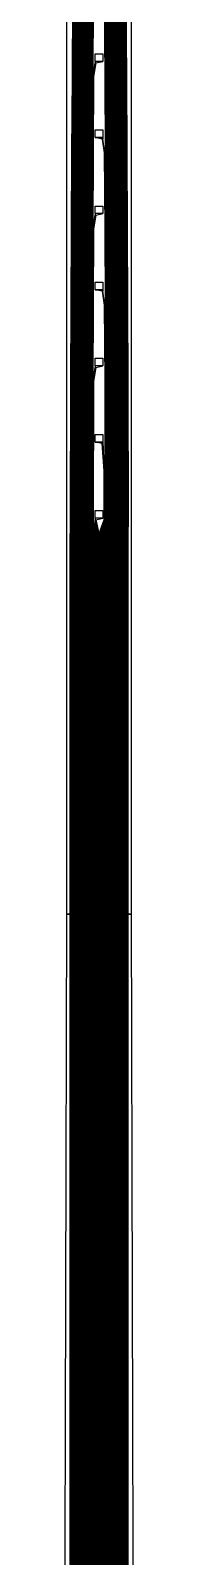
# Model space of a CAD drawing. Header units: inches. Extents: x 115980 to 170179, y 57000 to 74333.
# Drawn here: x 126826 to 126916, y 63227 to 65231 of the extents above; entities that cross this region are included whole.
import ezdxf

# ---------------------------------------------------------------- set-up
doc = ezdxf.new("R2010")
doc.units = ezdxf.units.IN
doc.header["$MEASUREMENT"] = 0
for name, color, linetype in [('metal', 221, 'Continuous'), ('nitride window', 40, 'Continuous'), ('profile', 140, 'Continuous')]:
    doc.layers.add(name, color=color, linetype=linetype)

msp = doc.modelspace()

# ---------------------------------------------------------------- linework, layer by layer
at = {"layer": 'metal'}
for points in [[(126879.2, 65370.5), (126878.7, 65470.6), (126876.2, 65488.6), (126875.2, 65488.6), (126878.2, 65470.5), (126878.7, 65370.5), (126879.2, 65270.6), (126879.7, 65170.5), (126880.2, 65070.6), (126880.7, 64970.5), (126881.2, 64870.6), (126881.7, 64770.5), (126882.2, 64587.6), (126876.3, 64570.5), (126876.9, 64570.5), (126882.7, 64587.6), (126882.2, 64770.5), (126881.7, 64870.6), (126881.2, 64970.5), (126880.7, 65070.6), (126880.2, 65170.5), (126879.7, 65270.6), (126879.2, 65370.5)], [(126863.2, 65270.5), (126863.7, 65370.6), (126866.2, 65388.6), (126867.2, 65388.6), (126864.2, 65370.5), (126863.7, 65270.5), (126863.2, 65170.6), (126862.7, 65070.5), (126862.2, 64970.6), (126861.7, 64870.5), (126861.2, 64770.6), (126860.7, 64587.5), (126866.1, 64570.5), (126865.5, 64570.5), (126860.2, 64587.5), (126860.7, 64770.6), (126861.2, 64870.5), (126861.7, 64970.6), (126862.2, 65070.5), (126862.7, 65170.6), (126863.2, 65270.5)], [(126879.2, 65170.5), (126878.7, 65270.6), (126876.2, 65288.6), (126875.2, 65288.6), (126878.2, 65270.5), (126878.7, 65170.5), (126879.2, 65070.6), (126879.7, 64970.5), (126880.2, 64870.6), (126880.7, 64770.5), (126881.2, 64587.6), (126875.1, 64570.5), (126875.7, 64570.5), (126881.7, 64587.6), (126881.2, 64770.5), (126880.7, 64870.6), (126880.2, 64970.5), (126879.7, 65070.6), (126879.2, 65170.5)], [(126863.2, 65070.5), (126863.7, 65170.6), (126866.2, 65188.6), (126867.2, 65188.6), (126864.2, 65170.5), (126863.7, 65070.5), (126863.2, 64970.6), (126862.7, 64870.5), (126862.2, 64770.6), (126861.7, 64587.5), (126867.3, 64570.5), (126866.7, 64570.5), (126861.2, 64587.5), (126861.7, 64770.6), (126862.2, 64870.5), (126862.7, 64970.6), (126863.2, 65070.5)], [(126866.2, 65200.6), (126876.2, 65200.6), (126876.2, 65190.6), (126866.2, 65190.6)], [(126876.2, 65190.6), (126866.2, 65190.6), (126866.2, 65188.6), (126867.2, 65188.6)], [(126866.2, 65100.6), (126876.2, 65100.6), (126876.2, 65090.6), (126866.2, 65090.6)], [(126876.2, 65088.6), (126875.2, 65088.6), (126866.2, 65090.6), (126876.2, 65090.6)], [(126879.2, 64970.5), (126878.7, 65070.6), (126876.2, 65088.6), (126875.2, 65088.6), (126878.2, 65070.5), (126878.7, 64970.5), (126879.2, 64870.6), (126879.7, 64770.5), (126880.2, 64587.6), (126873.9, 64570.5), (126874.5, 64570.5), (126880.7, 64587.6), (126880.2, 64770.5), (126879.7, 64870.6), (126879.2, 64970.5)], [(126863.2, 64870.5), (126863.7, 64970.6), (126866.2, 64988.6), (126867.2, 64988.6), (126864.2, 64970.5), (126863.7, 64870.5), (126863.2, 64770.6), (126862.7, 64587.5), (126868.5, 64570.5), (126867.9, 64570.5), (126862.2, 64587.5), (126862.7, 64770.6), (126863.2, 64870.5)], [(126866.2, 65000.6), (126876.2, 65000.6), (126876.2, 64990.6), (126866.2, 64990.6)], [(126866.2, 64988.6), (126867.2, 64988.6), (126876.2, 64990.6), (126866.2, 64990.6)], [(126866.2, 64900.6), (126876.2, 64900.6), (126876.2, 64890.6), (126866.2, 64890.6)], [(126876.2, 64888.6), (126875.2, 64888.6), (126866.2, 64890.6), (126876.2, 64890.6)], [(126879.2, 64770.5), (126878.7, 64870.6), (126876.2, 64888.6), (126875.2, 64888.6), (126878.2, 64870.5), (126878.7, 64770.5), (126879.2, 64587.6), (126872.7, 64570.5), (126873.3, 64570.5), (126879.7, 64587.6), (126879.2, 64770.5)], [(126863.2, 64587.5), (126863.7, 64770.6), (126866.2, 64788.6), (126867.2, 64788.6), (126864.2, 64770.5), (126863.7, 64587.5), (126869.7, 64570.5), (126869.1, 64570.5), (126863.2, 64587.5)], [(126866.2, 64800.6), (126876.2, 64800.6), (126876.2, 64790.6), (126866.2, 64790.6)], [(126866.2, 64788.6), (126867.2, 64788.6), (126876.2, 64790.6), (126866.2, 64790.6)], [(126866.2, 64700.6), (126876.2, 64700.6), (126876.2, 64690.6), (126866.2, 64690.6)], [(126876.2, 64688.6), (126875.2, 64688.6), (126866.2, 64690.6), (126876.2, 64690.6)], [(126875.2, 64688.6), (126876.2, 64688.6), (126878.7, 64653.1), (126878.7, 64588.1), (126872.1, 64570.5), (126871.5, 64570.5), (126878.2, 64588.6), (126878.2, 64652.6)], [(126866.2, 64600.6), (126876.2, 64600.6), (126876.2, 64590.6), (126866.2, 64590.6)], [(126866.2, 64588.6), (126867.2, 64588.6), (126876.2, 64590.6), (126866.2, 64590.6)], [(126870.3, 64570.5), (126866.2, 64588.6), (126867.2, 64588.6), (126870.9, 64570.5)], [(126833.1, 64570.5), (126833.7, 64570.5), (126833.7, 60930.7), (126833.1, 60930.7)], [(126834.3, 64570.5), (126834.9, 64570.5), (126834.9, 60930.7), (126834.3, 60930.7)], [(126835.5, 64570.5), (126836.1, 64570.5), (126836.1, 60930.7), (126835.5, 60930.7)], [(126836.7, 64570.5), (126837.3, 64570.5), (126837.3, 60930.7), (126836.7, 60930.7)], [(126837.9, 64570.5), (126838.5, 64570.5), (126838.5, 60930.7), (126837.9, 60930.7)], [(126839.1, 64570.5), (126839.7, 64570.5), (126839.7, 60930.7), (126839.1, 60930.7)], [(126840.3, 64570.5), (126840.9, 64570.5), (126840.9, 60930.7), (126840.3, 60930.7)], [(126841.5, 64570.5), (126842.1, 64570.5), (126842.1, 60930.7), (126841.5, 60930.7)], [(126842.7, 64570.5), (126843.3, 64570.5), (126843.3, 60930.7), (126842.7, 60930.7)], [(126843.9, 64570.5), (126844.5, 64570.5), (126844.5, 60930.7), (126843.9, 60930.7)], [(126845.1, 64570.5), (126845.7, 64570.5), (126845.7, 60930.7), (126845.1, 60930.7)], [(126846.3, 64570.5), (126846.9, 64570.5), (126846.9, 60930.7), (126846.3, 60930.7)], [(126847.5, 64570.5), (126848.1, 64570.5), (126848.1, 60930.7), (126847.5, 60930.7)], [(126848.7, 64570.5), (126849.3, 64570.5), (126849.3, 60930.7), (126848.7, 60930.7)], [(126849.9, 64570.5), (126850.5, 64570.5), (126850.5, 60930.7), (126849.9, 60930.7)], [(126851.1, 64570.5), (126851.7, 64570.5), (126851.7, 60930.7), (126851.1, 60930.7)], [(126852.3, 64570.5), (126852.9, 64570.5), (126852.9, 60930.7), (126852.3, 60930.7)], [(126853.5, 64570.5), (126854.1, 64570.5), (126854.1, 60930.7), (126853.5, 60930.7)], [(126854.7, 64570.5), (126855.3, 64570.5), (126855.3, 60930.7), (126854.7, 60930.7)], [(126855.9, 64570.5), (126856.5, 64570.5), (126856.5, 60930.7), (126855.9, 60930.7)], [(126857.1, 64570.5), (126857.7, 64570.5), (126857.7, 60930.7), (126857.1, 60930.7)], [(126858.3, 64570.5), (126858.9, 64570.5), (126858.9, 60930.7), (126858.3, 60930.7)], [(126859.5, 64570.5), (126860.1, 64570.5), (126860.1, 60930.7), (126859.5, 60930.7)], [(126860.7, 64570.5), (126861.3, 64570.5), (126861.3, 60930.7), (126860.7, 60930.7)], [(126861.9, 64570.5), (126862.5, 64570.5), (126862.5, 60930.7), (126861.9, 60930.7)], [(126863.1, 64570.5), (126863.7, 64570.5), (126863.7, 60930.7), (126863.1, 60930.7)], [(126864.3, 64570.5), (126864.9, 64570.5), (126864.9, 60930.7), (126864.3, 60930.7)], [(126865.5, 64570.5), (126866.1, 64570.5), (126866.1, 60930.7), (126865.5, 60930.7)], [(126866.7, 64570.5), (126867.3, 64570.5), (126867.3, 60930.7), (126866.7, 60930.7)], [(126867.9, 64570.5), (126868.5, 64570.5), (126868.5, 60930.7), (126867.9, 60930.7)], [(126869.1, 64570.5), (126869.7, 64570.5), (126869.7, 60930.7), (126869.1, 60930.7)], [(126870.3, 64570.5), (126870.9, 64570.5), (126870.9, 60930.7), (126870.3, 60930.7)], [(126871.5, 64570.5), (126872.1, 64570.5), (126872.1, 60930.7), (126871.5, 60930.7)], [(126872.7, 64570.5), (126873.3, 64570.5), (126873.3, 60930.7), (126872.7, 60930.7)], [(126873.9, 64570.5), (126874.5, 64570.5), (126874.5, 60930.7), (126873.9, 60930.7)], [(126875.1, 64570.5), (126875.7, 64570.5), (126875.7, 60930.7), (126875.1, 60930.7)], [(126876.3, 64570.5), (126876.9, 64570.5), (126876.9, 60930.7), (126876.3, 60930.7)], [(126877.5, 64570.5), (126878.1, 64570.5), (126878.1, 60930.7), (126877.5, 60930.7)], [(126878.7, 64570.5), (126879.3, 64570.5), (126879.3, 60930.7), (126878.7, 60930.7)], [(126879.9, 64570.5), (126880.5, 64570.5), (126880.5, 60930.7), (126879.9, 60930.7)], [(126881.1, 64570.5), (126881.7, 64570.5), (126881.7, 60930.7), (126881.1, 60930.7)], [(126882.3, 64570.5), (126882.9, 64570.5), (126882.9, 60930.7), (126882.3, 60930.7)], [(126883.5, 64570.5), (126884.1, 64570.5), (126884.1, 60930.7), (126883.5, 60930.7)], [(126884.7, 64570.5), (126885.3, 64570.5), (126885.3, 60930.7), (126884.7, 60930.7)], [(126885.9, 64570.5), (126886.5, 64570.5), (126886.5, 60930.7), (126885.9, 60930.7)], [(126887.1, 64570.5), (126887.7, 64570.5), (126887.7, 60930.7), (126887.1, 60930.7)], [(126888.3, 64570.5), (126888.9, 64570.5), (126888.9, 60930.7), (126888.3, 60930.7)], [(126889.5, 64570.5), (126890.1, 64570.5), (126890.1, 60930.7), (126889.5, 60930.7)], [(126890.7, 64570.5), (126891.3, 64570.5), (126891.3, 60930.7), (126890.7, 60930.7)], [(126891.9, 64570.5), (126892.5, 64570.5), (126892.5, 60930.7), (126891.9, 60930.7)], [(126893.1, 64570.5), (126893.7, 64570.5), (126893.7, 60930.7), (126893.1, 60930.7)], [(126894.3, 64570.5), (126894.9, 64570.5), (126894.9, 60930.7), (126894.3, 60930.7)], [(126895.5, 64570.5), (126896.1, 64570.5), (126896.1, 60930.7), (126895.5, 60930.7)], [(126896.7, 64570.5), (126897.3, 64570.5), (126897.3, 60930.7), (126896.7, 60930.7)], [(126897.9, 64570.5), (126898.5, 64570.5), (126898.5, 60930.7), (126897.9, 60930.7)], [(126899.1, 64570.5), (126899.7, 64570.5), (126899.7, 60930.7), (126899.1, 60930.7)], [(126900.3, 64570.5), (126900.9, 64570.5), (126900.9, 60930.7), (126900.3, 60930.7)], [(126901.5, 64570.5), (126902.1, 64570.5), (126902.1, 60930.7), (126901.5, 60930.7)], [(126902.7, 64570.5), (126903.3, 64570.5), (126903.3, 60930.7), (126902.7, 60930.7)], [(126903.9, 64570.5), (126904.5, 64570.5), (126904.5, 60930.7), (126903.9, 60930.7)], [(126905.1, 64570.5), (126905.7, 64570.5), (126905.7, 60930.7), (126905.1, 60930.7)], [(126906.3, 64570.5), (126906.9, 64570.5), (126906.9, 60930.7), (126906.3, 60930.7)], [(126907.5, 64570.5), (126908.1, 64570.5), (126908.1, 60930.7), (126907.5, 60930.7)], [(126908.7, 64570.5), (126909.3, 64570.5), (126909.3, 60930.7), (126908.7, 60930.7)]]:
    msp.add_lwpolyline(points, close=True, dxfattribs=at)
for points in [[(126836.2, 65270.5), (126835.7, 65170.6), (126835.2, 65070.5), (126834.7, 64970.6), (126834.2, 64870.5), (126833.7, 64770.6), (126833.2, 64587.5), (126833.1, 64570.5), (126833.7, 64570.5), (126833.7, 64587.5), (126834.2, 64770.6), (126834.7, 64870.5), (126835.2, 64970.6), (126835.7, 65070.5), (126836.2, 65170.6), (126836.7, 65270.5)], [(126837.2, 65270.5), (126836.7, 65170.6), (126836.2, 65070.5), (126835.7, 64970.6), (126835.2, 64870.5), (126834.7, 64770.6), (126834.2, 64587.5), (126834.3, 64570.5), (126834.9, 64570.5), (126834.7, 64587.5), (126835.2, 64770.6), (126835.7, 64870.5), (126836.2, 64970.6), (126836.7, 65070.5), (126837.2, 65170.6), (126837.7, 65270.5)], [(126838.2, 65270.5), (126837.7, 65170.6), (126837.2, 65070.5), (126836.7, 64970.6), (126836.2, 64870.5), (126835.7, 64770.6), (126835.2, 64587.5), (126835.5, 64570.5), (126836.1, 64570.5), (126835.7, 64587.5), (126836.2, 64770.6), (126836.7, 64870.5), (126837.2, 64970.6), (126837.7, 65070.5), (126838.2, 65170.6), (126838.7, 65270.5)], [(126839.7, 65270.5), (126839.2, 65170.6), (126838.7, 65070.5), (126838.2, 64970.6), (126837.7, 64870.5), (126837.2, 64770.6), (126836.7, 64587.5), (126837.3, 64570.5), (126836.7, 64570.5), (126836.2, 64587.5), (126836.7, 64770.6), (126837.2, 64870.5), (126837.7, 64970.6), (126838.2, 65070.5), (126838.7, 65170.6), (126839.2, 65270.5)], [(126840.7, 65270.5), (126840.2, 65170.6), (126839.7, 65070.5), (126839.2, 64970.6), (126838.7, 64870.5), (126838.2, 64770.6), (126837.7, 64587.5), (126838.5, 64570.5), (126837.9, 64570.5), (126837.2, 64587.5), (126837.7, 64770.6), (126838.2, 64870.5), (126838.7, 64970.6), (126839.2, 65070.5), (126839.7, 65170.6), (126840.2, 65270.5)], [(126841.7, 65270.5), (126841.2, 65170.6), (126840.7, 65070.5), (126840.2, 64970.6), (126839.7, 64870.5), (126839.2, 64770.6), (126838.7, 64587.5), (126839.7, 64570.5), (126839.1, 64570.5), (126838.2, 64587.5), (126838.7, 64770.6), (126839.2, 64870.5), (126839.7, 64970.6), (126840.2, 65070.5), (126840.7, 65170.6), (126841.2, 65270.5)], [(126842.7, 65270.5), (126842.2, 65170.6), (126841.7, 65070.5), (126841.2, 64970.6), (126840.7, 64870.5), (126840.2, 64770.6), (126839.7, 64587.5), (126840.9, 64570.5), (126840.3, 64570.5), (126839.2, 64587.5), (126839.7, 64770.6), (126840.2, 64870.5), (126840.7, 64970.6), (126841.2, 65070.5), (126841.7, 65170.6), (126842.2, 65270.5)], [(126843.7, 65270.5), (126843.2, 65170.6), (126842.7, 65070.5), (126842.2, 64970.6), (126841.7, 64870.5), (126841.2, 64770.6), (126840.7, 64587.5), (126842.1, 64570.5), (126841.5, 64570.5), (126840.2, 64587.5), (126840.7, 64770.6), (126841.2, 64870.5), (126841.7, 64970.6), (126842.2, 65070.5), (126842.7, 65170.6), (126843.2, 65270.5)], [(126844.7, 65270.5), (126844.2, 65170.6), (126843.7, 65070.5), (126843.2, 64970.6), (126842.7, 64870.5), (126842.2, 64770.6), (126841.7, 64587.5), (126843.3, 64570.5), (126842.7, 64570.5), (126841.2, 64587.5), (126841.7, 64770.6), (126842.2, 64870.5), (126842.7, 64970.6), (126843.2, 65070.5), (126843.7, 65170.6), (126844.2, 65270.5)], [(126845.7, 65270.5), (126845.2, 65170.6), (126844.7, 65070.5), (126844.2, 64970.6), (126843.7, 64870.5), (126843.2, 64770.6), (126842.7, 64587.5), (126844.5, 64570.5), (126843.9, 64570.5), (126842.2, 64587.5), (126842.7, 64770.6), (126843.2, 64870.5), (126843.7, 64970.6), (126844.2, 65070.5), (126844.7, 65170.6), (126845.2, 65270.5)], [(126846.7, 65270.5), (126846.2, 65170.6), (126845.7, 65070.5), (126845.2, 64970.6), (126844.7, 64870.5), (126844.2, 64770.6), (126843.7, 64587.5), (126845.7, 64570.5), (126845.1, 64570.5), (126843.2, 64587.5), (126843.7, 64770.6), (126844.2, 64870.5), (126844.7, 64970.6), (126845.2, 65070.5), (126845.7, 65170.6), (126846.2, 65270.5)], [(126847.7, 65270.5), (126847.2, 65170.6), (126846.7, 65070.5), (126846.2, 64970.6), (126845.7, 64870.5), (126845.2, 64770.6), (126844.7, 64587.5), (126846.9, 64570.5), (126846.3, 64570.5), (126844.2, 64587.5), (126844.7, 64770.6), (126845.2, 64870.5), (126845.7, 64970.6), (126846.2, 65070.5), (126846.7, 65170.6), (126847.2, 65270.5)], [(126848.7, 65270.5), (126848.2, 65170.6), (126847.7, 65070.5), (126847.2, 64970.6), (126846.7, 64870.5), (126846.2, 64770.6), (126845.7, 64587.5), (126848.1, 64570.5), (126847.5, 64570.5), (126845.2, 64587.5), (126845.7, 64770.6), (126846.2, 64870.5), (126846.7, 64970.6), (126847.2, 65070.5), (126847.7, 65170.6), (126848.2, 65270.5)], [(126849.7, 65270.5), (126849.2, 65170.6), (126848.7, 65070.5), (126848.2, 64970.6), (126847.7, 64870.5), (126847.2, 64770.6), (126846.7, 64587.5), (126849.3, 64570.5), (126848.7, 64570.5), (126846.2, 64587.5), (126846.7, 64770.6), (126847.2, 64870.5), (126847.7, 64970.6), (126848.2, 65070.5), (126848.7, 65170.6), (126849.2, 65270.5)], [(126850.7, 65270.5), (126850.2, 65170.6), (126849.7, 65070.5), (126849.2, 64970.6), (126848.7, 64870.5), (126848.2, 64770.6), (126847.7, 64587.5), (126850.5, 64570.5), (126849.9, 64570.5), (126847.2, 64587.5), (126847.7, 64770.6), (126848.2, 64870.5), (126848.7, 64970.6), (126849.2, 65070.5), (126849.7, 65170.6), (126850.2, 65270.5)], [(126851.7, 65270.5), (126851.2, 65170.6), (126850.7, 65070.5), (126850.2, 64970.6), (126849.7, 64870.5), (126849.2, 64770.6), (126848.7, 64587.5), (126851.7, 64570.5), (126851.1, 64570.5), (126848.2, 64587.5), (126848.7, 64770.6), (126849.2, 64870.5), (126849.7, 64970.6), (126850.2, 65070.5), (126850.7, 65170.6), (126851.2, 65270.5)], [(126852.7, 65270.5), (126852.2, 65170.6), (126851.7, 65070.5), (126851.2, 64970.6), (126850.7, 64870.5), (126850.2, 64770.6), (126849.7, 64587.5), (126852.9, 64570.5), (126852.3, 64570.5), (126849.2, 64587.5), (126849.7, 64770.6), (126850.2, 64870.5), (126850.7, 64970.6), (126851.2, 65070.5), (126851.7, 65170.6), (126852.2, 65270.5)], [(126853.7, 65270.5), (126853.2, 65170.6), (126852.7, 65070.5), (126852.2, 64970.6), (126851.7, 64870.5), (126851.2, 64770.6), (126850.7, 64587.5), (126854.1, 64570.5), (126853.5, 64570.5), (126850.2, 64587.5), (126850.7, 64770.6), (126851.2, 64870.5), (126851.7, 64970.6), (126852.2, 65070.5), (126852.7, 65170.6), (126853.2, 65270.5)], [(126854.7, 65270.5), (126854.2, 65170.6), (126853.7, 65070.5), (126853.2, 64970.6), (126852.7, 64870.5), (126852.2, 64770.6), (126851.7, 64587.5), (126855.3, 64570.5), (126854.7, 64570.5), (126851.2, 64587.5), (126851.7, 64770.6), (126852.2, 64870.5), (126852.7, 64970.6), (126853.2, 65070.5), (126853.7, 65170.6), (126854.2, 65270.5)], [(126855.7, 65270.5), (126855.2, 65170.6), (126854.7, 65070.5), (126854.2, 64970.6), (126853.7, 64870.5), (126853.2, 64770.6), (126852.7, 64587.5), (126856.5, 64570.5), (126855.9, 64570.5), (126852.2, 64587.5), (126852.7, 64770.6), (126853.2, 64870.5), (126853.7, 64970.6), (126854.2, 65070.5), (126854.7, 65170.6), (126855.2, 65270.5)], [(126856.7, 65270.5), (126856.2, 65170.6), (126855.7, 65070.5), (126855.2, 64970.6), (126854.7, 64870.5), (126854.2, 64770.6), (126853.7, 64587.5), (126857.7, 64570.5), (126857.1, 64570.5), (126853.2, 64587.5), (126853.7, 64770.6), (126854.2, 64870.5), (126854.7, 64970.6), (126855.2, 65070.5), (126855.7, 65170.6), (126856.2, 65270.5)], [(126857.7, 65270.5), (126857.2, 65170.6), (126856.7, 65070.5), (126856.2, 64970.6), (126855.7, 64870.5), (126855.2, 64770.6), (126854.7, 64587.5), (126858.9, 64570.5), (126858.3, 64570.5), (126854.2, 64587.5), (126854.7, 64770.6), (126855.2, 64870.5), (126855.7, 64970.6), (126856.2, 65070.5), (126856.7, 65170.6), (126857.2, 65270.5)], [(126858.7, 65270.5), (126858.2, 65170.6), (126857.7, 65070.5), (126857.2, 64970.6), (126856.7, 64870.5), (126856.2, 64770.6), (126855.7, 64587.5), (126860.1, 64570.5), (126859.5, 64570.5), (126855.2, 64587.5), (126855.7, 64770.6), (126856.2, 64870.5), (126856.7, 64970.6), (126857.2, 65070.5), (126857.7, 65170.6), (126858.2, 65270.5)], [(126859.7, 65270.5), (126859.2, 65170.6), (126858.7, 65070.5), (126858.2, 64970.6), (126857.7, 64870.5), (126857.2, 64770.6), (126856.7, 64587.5), (126861.3, 64570.5), (126860.7, 64570.5), (126856.2, 64587.5), (126856.7, 64770.6), (126857.2, 64870.5), (126857.7, 64970.6), (126858.2, 65070.5), (126858.7, 65170.6), (126859.2, 65270.5)], [(126860.7, 65270.5), (126860.2, 65170.6), (126859.7, 65070.5), (126859.2, 64970.6), (126858.7, 64870.5), (126858.2, 64770.6), (126857.7, 64587.5), (126862.5, 64570.5), (126861.9, 64570.5), (126857.2, 64587.5), (126857.7, 64770.6), (126858.2, 64870.5), (126858.7, 64970.6), (126859.2, 65070.5), (126859.7, 65170.6), (126860.2, 65270.5)], [(126861.7, 65270.5), (126861.2, 65170.6), (126860.7, 65070.5), (126860.2, 64970.6), (126859.7, 64870.5), (126859.2, 64770.6), (126858.7, 64587.5), (126863.7, 64570.5), (126863.1, 64570.5), (126858.2, 64587.5), (126858.7, 64770.6), (126859.2, 64870.5), (126859.7, 64970.6), (126860.2, 65070.5), (126860.7, 65170.6), (126861.2, 65270.5)], [(126862.7, 65270.5), (126862.2, 65170.6), (126861.7, 65070.5), (126861.2, 64970.6), (126860.7, 64870.5), (126860.2, 64770.6), (126859.7, 64587.5), (126864.9, 64570.5), (126864.3, 64570.5), (126859.2, 64587.5), (126859.7, 64770.6), (126860.2, 64870.5), (126860.7, 64970.6), (126861.2, 65070.5), (126861.7, 65170.6), (126862.2, 65270.5)], [(126880.2, 65270.6), (126880.7, 65170.5), (126881.2, 65070.6), (126881.7, 64970.5), (126882.2, 64870.6), (126882.7, 64770.5), (126883.2, 64587.6), (126877.5, 64570.5), (126878.1, 64570.5), (126883.7, 64587.6), (126883.2, 64770.5), (126882.7, 64870.6), (126882.2, 64970.5), (126881.7, 65070.6), (126881.2, 65170.5), (126880.7, 65270.6)], [(126881.2, 65270.6), (126881.7, 65170.5), (126882.2, 65070.6), (126882.7, 64970.5), (126883.2, 64870.6), (126883.7, 64770.5), (126884.2, 64587.6), (126878.7, 64570.5), (126879.3, 64570.5), (126884.7, 64587.6), (126884.2, 64770.5), (126883.7, 64870.6), (126883.2, 64970.5), (126882.7, 65070.6), (126882.2, 65170.5), (126881.7, 65270.6)], [(126882.2, 65270.6), (126882.7, 65170.5), (126883.2, 65070.6), (126883.7, 64970.5), (126884.2, 64870.6), (126884.7, 64770.5), (126885.2, 64587.6), (126879.9, 64570.5), (126880.5, 64570.5), (126885.7, 64587.6), (126885.2, 64770.5), (126884.7, 64870.6), (126884.2, 64970.5), (126883.7, 65070.6), (126883.2, 65170.5), (126882.7, 65270.6)], [(126883.2, 65270.6), (126883.7, 65170.5), (126884.2, 65070.6), (126884.7, 64970.5), (126885.2, 64870.6), (126885.7, 64770.5), (126886.2, 64587.6), (126881.1, 64570.5), (126881.7, 64570.5), (126886.7, 64587.6), (126886.2, 64770.5), (126885.7, 64870.6), (126885.2, 64970.5), (126884.7, 65070.6), (126884.2, 65170.5), (126883.7, 65270.6)], [(126884.2, 65270.6), (126884.7, 65170.5), (126885.2, 65070.6), (126885.7, 64970.5), (126886.2, 64870.6), (126886.7, 64770.5), (126887.2, 64587.6), (126882.3, 64570.5), (126882.9, 64570.5), (126887.7, 64587.6), (126887.2, 64770.5), (126886.7, 64870.6), (126886.2, 64970.5), (126885.7, 65070.6), (126885.2, 65170.5), (126884.7, 65270.6)], [(126885.2, 65270.6), (126885.7, 65170.5), (126886.2, 65070.6), (126886.7, 64970.5), (126887.2, 64870.6), (126887.7, 64770.5), (126888.2, 64587.6), (126883.5, 64570.5), (126884.1, 64570.5), (126888.7, 64587.6), (126888.2, 64770.5), (126887.7, 64870.6), (126887.2, 64970.5), (126886.7, 65070.6), (126886.2, 65170.5), (126885.7, 65270.6)], [(126886.2, 65270.6), (126886.7, 65170.5), (126887.2, 65070.6), (126887.7, 64970.5), (126888.2, 64870.6), (126888.7, 64770.5), (126889.2, 64587.6), (126884.7, 64570.5), (126885.3, 64570.5), (126889.7, 64587.6), (126889.2, 64770.5), (126888.7, 64870.6), (126888.2, 64970.5), (126887.7, 65070.6), (126887.2, 65170.5), (126886.7, 65270.6)], [(126887.2, 65270.6), (126887.7, 65170.5), (126888.2, 65070.6), (126888.7, 64970.5), (126889.2, 64870.6), (126889.7, 64770.5), (126890.2, 64587.6), (126885.9, 64570.5), (126886.5, 64570.5), (126890.7, 64587.6), (126890.2, 64770.5), (126889.7, 64870.6), (126889.2, 64970.5), (126888.7, 65070.6), (126888.2, 65170.5), (126887.7, 65270.6)], [(126888.2, 65270.6), (126888.7, 65170.5), (126889.2, 65070.6), (126889.7, 64970.5), (126890.2, 64870.6), (126890.7, 64770.5), (126891.2, 64587.6), (126887.1, 64570.5), (126887.7, 64570.5), (126891.7, 64587.6), (126891.2, 64770.5), (126890.7, 64870.6), (126890.2, 64970.5), (126889.7, 65070.6), (126889.2, 65170.5), (126888.7, 65270.6)], [(126889.2, 65270.6), (126889.7, 65170.5), (126890.2, 65070.6), (126890.7, 64970.5), (126891.2, 64870.6), (126891.7, 64770.5), (126892.2, 64587.6), (126888.3, 64570.5), (126888.9, 64570.5), (126892.7, 64587.6), (126892.2, 64770.5), (126891.7, 64870.6), (126891.2, 64970.5), (126890.7, 65070.6), (126890.2, 65170.5), (126889.7, 65270.6)], [(126890.2, 65270.6), (126890.7, 65170.5), (126891.2, 65070.6), (126891.7, 64970.5), (126892.2, 64870.6), (126892.7, 64770.5), (126893.2, 64587.6), (126889.5, 64570.5), (126890.1, 64570.5), (126893.7, 64587.6), (126893.2, 64770.5), (126892.7, 64870.6), (126892.2, 64970.5), (126891.7, 65070.6), (126891.2, 65170.5), (126890.7, 65270.6)], [(126891.2, 65270.6), (126891.7, 65170.5), (126892.2, 65070.6), (126892.7, 64970.5), (126893.2, 64870.6), (126893.7, 64770.5), (126894.2, 64587.6), (126890.7, 64570.5), (126891.3, 64570.5), (126894.7, 64587.6), (126894.2, 64770.5), (126893.7, 64870.6), (126893.2, 64970.5), (126892.7, 65070.6), (126892.2, 65170.5), (126891.7, 65270.6)], [(126892.2, 65270.6), (126892.7, 65170.5), (126893.2, 65070.6), (126893.7, 64970.5), (126894.2, 64870.6), (126894.7, 64770.5), (126895.2, 64587.6), (126891.9, 64570.5), (126892.5, 64570.5), (126895.7, 64587.6), (126895.2, 64770.5), (126894.7, 64870.6), (126894.2, 64970.5), (126893.7, 65070.6), (126893.2, 65170.5), (126892.7, 65270.6)], [(126893.2, 65270.6), (126893.7, 65170.5), (126894.2, 65070.6), (126894.7, 64970.5), (126895.2, 64870.6), (126895.7, 64770.5), (126896.2, 64587.6), (126893.1, 64570.5), (126893.7, 64570.5), (126896.7, 64587.6), (126896.2, 64770.5), (126895.7, 64870.6), (126895.2, 64970.5), (126894.7, 65070.6), (126894.2, 65170.5), (126893.7, 65270.6)], [(126894.2, 65270.6), (126894.7, 65170.5), (126895.2, 65070.6), (126895.7, 64970.5), (126896.2, 64870.6), (126896.7, 64770.5), (126897.2, 64587.6), (126894.3, 64570.5), (126894.9, 64570.5), (126897.7, 64587.6), (126897.2, 64770.5), (126896.7, 64870.6), (126896.2, 64970.5), (126895.7, 65070.6), (126895.2, 65170.5), (126894.7, 65270.6)], [(126895.2, 65270.6), (126895.7, 65170.5), (126896.2, 65070.6), (126896.7, 64970.5), (126897.2, 64870.6), (126897.7, 64770.5), (126898.2, 64587.6), (126895.5, 64570.5), (126896.1, 64570.5), (126898.7, 64587.6), (126898.2, 64770.5), (126897.7, 64870.6), (126897.2, 64970.5), (126896.7, 65070.6), (126896.2, 65170.5), (126895.7, 65270.6)], [(126896.2, 65270.6), (126896.7, 65170.5), (126897.2, 65070.6), (126897.7, 64970.5), (126898.2, 64870.6), (126898.7, 64770.5), (126899.2, 64587.6), (126896.7, 64570.5), (126897.3, 64570.5), (126899.7, 64587.6), (126899.2, 64770.5), (126898.7, 64870.6), (126898.2, 64970.5), (126897.7, 65070.6), (126897.2, 65170.5), (126896.7, 65270.6)], [(126897.7, 65270.6), (126898.2, 65170.5), (126898.7, 65070.6), (126899.2, 64970.5), (126899.7, 64870.6), (126900.2, 64770.5), (126900.7, 64587.6), (126898.5, 64570.5), (126897.9, 64570.5), (126900.2, 64587.6), (126899.7, 64770.5), (126899.2, 64870.6), (126898.7, 64970.5), (126898.2, 65070.6), (126897.7, 65170.5), (126897.2, 65270.6)], [(126898.2, 65270.6), (126898.7, 65170.5), (126899.2, 65070.6), (126899.7, 64970.5), (126900.2, 64870.6), (126900.7, 64770.5), (126901.2, 64587.6), (126899.1, 64570.5), (126899.7, 64570.5), (126901.7, 64587.6), (126901.2, 64770.5), (126900.7, 64870.6), (126900.2, 64970.5), (126899.7, 65070.6), (126899.2, 65170.5), (126898.7, 65270.6)], [(126899.7, 65270.6), (126900.2, 65170.5), (126900.7, 65070.6), (126901.2, 64970.5), (126901.7, 64870.6), (126902.2, 64770.5), (126902.7, 64587.6), (126900.9, 64570.5), (126900.3, 64570.5), (126902.2, 64587.6), (126901.7, 64770.5), (126901.2, 64870.6), (126900.7, 64970.5), (126900.2, 65070.6), (126899.7, 65170.5), (126899.2, 65270.6)], [(126900.7, 65270.6), (126901.2, 65170.5), (126901.7, 65070.6), (126902.2, 64970.5), (126902.7, 64870.6), (126903.2, 64770.5), (126903.7, 64587.6), (126902.1, 64570.5), (126901.5, 64570.5), (126903.2, 64587.6), (126902.7, 64770.5), (126902.2, 64870.6), (126901.7, 64970.5), (126901.2, 65070.6), (126900.7, 65170.5), (126900.2, 65270.6)], [(126901.7, 65270.6), (126902.2, 65170.5), (126902.7, 65070.6), (126903.2, 64970.5), (126903.7, 64870.6), (126904.2, 64770.5), (126904.7, 64587.6), (126903.3, 64570.5), (126902.7, 64570.5), (126904.2, 64587.6), (126903.7, 64770.5), (126903.2, 64870.6), (126902.7, 64970.5), (126902.2, 65070.6), (126901.7, 65170.5), (126901.2, 65270.6)], [(126902.7, 65270.6), (126903.2, 65170.5), (126903.7, 65070.6), (126904.2, 64970.5), (126904.7, 64870.6), (126905.2, 64770.5), (126905.7, 64587.6), (126904.5, 64570.5), (126903.9, 64570.5), (126905.2, 64587.6), (126904.7, 64770.5), (126904.2, 64870.6), (126903.7, 64970.5), (126903.2, 65070.6), (126902.7, 65170.5), (126902.2, 65270.6)], [(126903.7, 65270.6), (126904.2, 65170.5), (126904.7, 65070.6), (126905.2, 64970.5), (126905.7, 64870.6), (126906.2, 64770.5), (126906.7, 64587.6), (126905.7, 64570.5), (126905.1, 64570.5), (126906.2, 64587.6), (126905.7, 64770.5), (126905.2, 64870.6), (126904.7, 64970.5), (126904.2, 65070.6), (126903.7, 65170.5), (126903.2, 65270.6)], [(126904.7, 65270.6), (126905.2, 65170.5), (126905.7, 65070.6), (126906.2, 64970.5), (126906.7, 64870.6), (126907.2, 64770.5), (126907.7, 64587.6), (126906.9, 64570.5), (126906.3, 64570.5), (126907.2, 64587.6), (126906.7, 64770.5), (126906.2, 64870.6), (126905.7, 64970.5), (126905.2, 65070.6), (126904.7, 65170.5), (126904.2, 65270.6)], [(126905.7, 65270.6), (126906.2, 65170.5), (126906.7, 65070.6), (126907.2, 64970.5), (126907.7, 64870.6), (126908.2, 64770.5), (126908.7, 64587.6), (126908.1, 64570.5), (126907.5, 64570.5), (126908.2, 64587.6), (126907.7, 64770.5), (126907.2, 64870.6), (126906.7, 64970.5), (126906.2, 65070.6), (126905.7, 65170.5), (126905.2, 65270.6)], [(126906.7, 65270.6), (126907.2, 65170.5), (126907.7, 65070.6), (126908.2, 64970.5), (126908.7, 64870.6), (126909.2, 64770.5), (126909.7, 64587.6), (126909.3, 64570.5), (126909, 64570.5), (126908.7, 64570.5), (126909.2, 64587.6), (126908.7, 64770.5), (126908.2, 64870.6), (126907.7, 64970.5), (126907.2, 65070.6), (126906.7, 65170.5), (126906.2, 65270.6)]]:
    msp.add_lwpolyline(points, dxfattribs=at)
at = {"layer": 'nitride window'}
for points in [[(126866.2, 65200.6), (126876.2, 65200.6), (126876.2, 65190.6), (126866.2, 65190.6)], [(126866.2, 65100.6), (126876.2, 65100.6), (126876.2, 65090.6), (126866.2, 65090.6)], [(126866.2, 65000.6), (126876.2, 65000.6), (126876.2, 64990.6), (126866.2, 64990.6)], [(126866.2, 64900.6), (126876.2, 64900.6), (126876.2, 64890.6), (126866.2, 64890.6)], [(126866.2, 64800.6), (126876.2, 64800.6), (126876.2, 64790.6), (126866.2, 64790.6)], [(126866.2, 64700.6), (126876.2, 64700.6), (126876.2, 64690.6), (126866.2, 64690.6)], [(126866.2, 64600.6), (126876.2, 64600.6), (126876.2, 64590.6), (126866.2, 64590.6)]]:
    msp.add_lwpolyline(points, close=True, dxfattribs=at)
at = {"layer": 'profile'}
for points in [[(126871.2, 70930.6), (126882.2, 70899.6), (126886.7, 70860.7), (126890.7, 70470.7), (126913.7, 65370.6), (126913.7, 64070.5), (126828.7, 64070.5), (126828.7, 65370.7), (126851.7, 70470.6), (126855.7, 70860.7), (126860.2, 70899.6)], [(126828.7, 64070.5), (126913.7, 64070.5), (126916.2, 63070.5), (126916.2, 60930.7), (126826.2, 60930.7), (126826.2, 63070.5)]]:
    msp.add_lwpolyline(points, close=True, dxfattribs=at)

doc.saveas('drawing.dxf')
